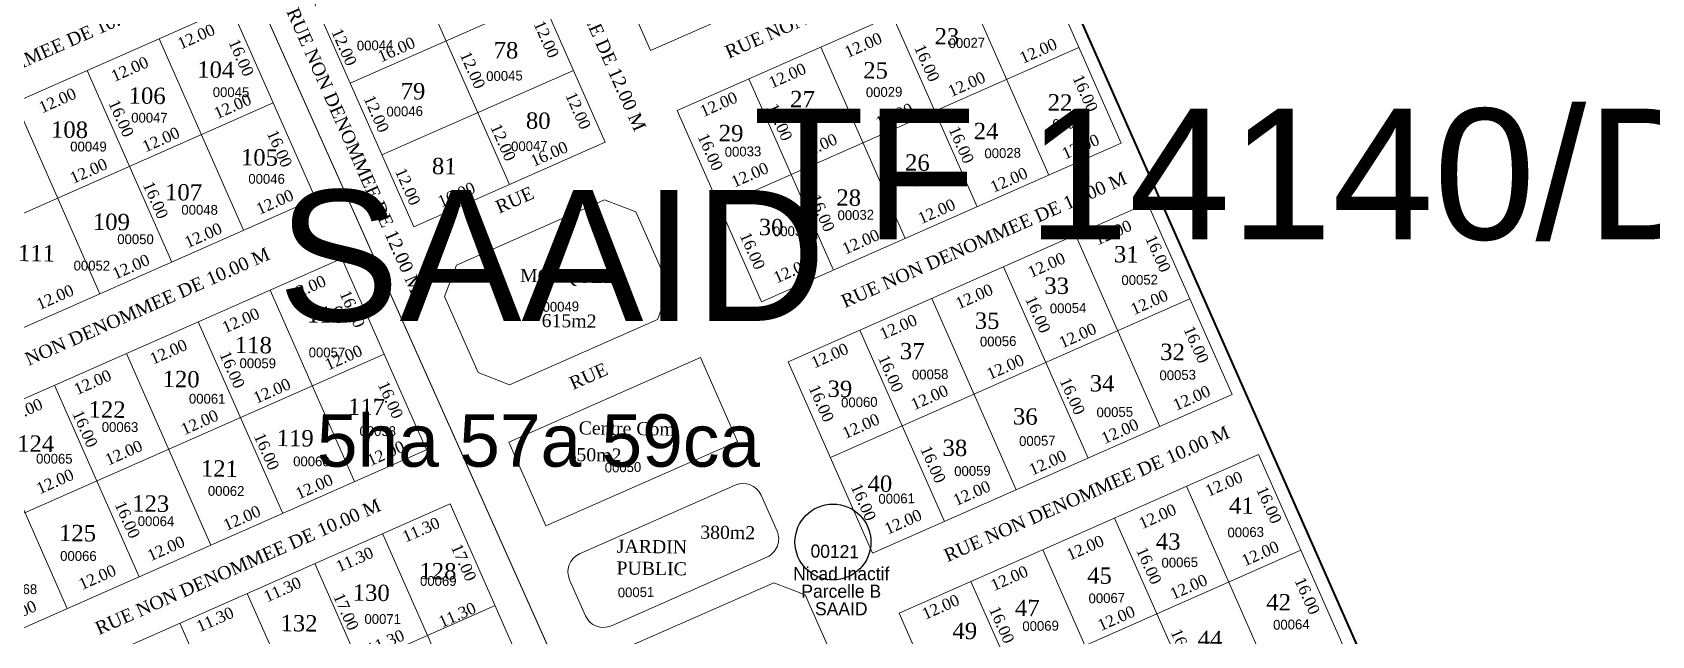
# Model space of a CAD drawing. Header units: metres. Extents: x 245225 to 248406, y 1633796 to 1637634.
# Drawn here: x 246342.5 to 246590, y 1637035.5 to 1637127.7 of the extents above; entities that cross this region are included whole.
import ezdxf
from ezdxf.enums import TextEntityAlignment as Align

# ---------------------------------------------------------------- set-up
doc = ezdxf.new("R2010")
doc.units = ezdxf.units.M
doc.header["$MEASUREMENT"] = 0
for name, color, linetype, lineweight in [('A immatriculer', 2, 'Continuous', 0), ('LIMITES TITRES FONCIERS', 7, 'Continuous', 0), ('Numéro Cadastral', 7, 'Continuous', 0)]:
    doc.layers.add(name, color=color, linetype=linetype, lineweight=lineweight)
doc.layers.add('historique_numero_parcelle', color=7, linetype='Continuous')
doc.layers.add('limites_sections', color=7, linetype='Continuous')
doc.layers.add('LIMITES_PARCELLES', color=7, linetype='Continuous', lineweight=0, true_color=0xffffff)
doc.styles.get("Standard").update_dxf_attribs({"font": 'txt.shx'})
doc.styles.add('Style-Arial', font='arial.ttf')
doc.styles.add('Style-FANCY', font='FANCY.shx')
doc.styles.add('Style-Times New Roman', font='times.ttf')

# ---------------------------------------------------------------- blocks, each defined once
blk = doc.blocks.new('*U578')
at = {"layer": 'A immatriculer', "color": 2, "linetype": 'Continuous', "lineweight": 0, "insert": (-0.333365, -1.916436, 0.10255), "char_height": 2, "attachment_point": 5, "line_spacing_factor": 0.804762, "style": 'Style-FANCY'}
blk.add_mtext('Nicad Inactif \\PParcelle B\\PSAAID', dxfattribs=at)
at = {"layer": 'Numéro Cadastral', "color": 3, "extrusion": (-0.067674, -0.021954, 0.997466), "style": 'Style-FANCY'}
blk.add_text('00121', height=2, rotation=71.147328, dxfattribs=at).set_placement((-4.386726, 0.034367, -0.001352), align=Align.MIDDLE_CENTER)

msp = doc.modelspace()

# ---------------------------------------------------------------- linework, layer by layer
at = {"layer": 'historique_numero_parcelle', "color": 1, "linetype": 'Continuous', "lineweight": 30}
msp.add_circle((246464.873459, 1637049.804233), 5.802988, dxfattribs=at)
at = {"layer": 'limites_parcelles', "color": 7, "linetype": 'Continuous', "lineweight": 0}
for p, q in [((246585.993977, 1636941.167004), (246463.895474, 1637217.687445)), ((246430.066957, 1637110.926046), (246396.136945, 1637187.768445)), ((246415.430309, 1637104.463187), (246381.500297, 1637181.305586)), ((246400.793662, 1637098.000328), (246366.863796, 1637174.842396)), ((246437.005155, 1637124.921096), (246424.079436, 1637154.194391)), ((246491.956618, 1637149.185093), (246437.005155, 1637124.921096)), ((246495.995905, 1637140.037189), (246441.044442, 1637115.773191)), ((246495.995905, 1637140.037189), (246508.921624, 1637110.763894)), ((246420.372667, 1637132.881018), (246391.099373, 1637119.955299)), ((246497.880103, 1637105.888474), (246484.954384, 1637135.161769)), ((246372.851316, 1637131.574052), (246306.984982, 1637102.490557)), ((246385.777035, 1637102.300757), (246372.851316, 1637131.574052)), ((246486.902618, 1637101.04133), (246473.976899, 1637130.314625)), ((246374.799549, 1637097.453613), (246361.873831, 1637126.726907)), ((246502.458765, 1637125.400541), (246447.507302, 1637101.136544)), ((246475.925132, 1637096.194185), (246462.999413, 1637125.46748)), ((246363.822064, 1637092.606468), (246350.896345, 1637121.879763)), ((246425.219812, 1637121.903532), (246395.946517, 1637108.977813)), ((246464.947647, 1637091.347041), (246452.021928, 1637120.620336)), ((246379.314176, 1637116.937405), (246313.449262, 1637087.854537)), ((246352.844578, 1637087.759323), (246339.918859, 1637117.032618)), ((246453.970161, 1637086.499896), (246441.044442, 1637115.773191)), ((246430.066957, 1637110.926046), (246400.793662, 1637098.000328)), ((246508.921624, 1637110.763894), (246453.970161, 1637086.499896)), ((246385.777035, 1637102.300757), (246319.911247, 1637073.217504)), ((246429.973123, 1637102.139442), (246407.350355, 1637092.150285)), ((246429.973123, 1637102.139442), (246434.766667, 1637100.282459)), ((246512.960911, 1637101.615989), (246458.009448, 1637077.351991)), ((246512.960911, 1637101.615989), (246525.88663, 1637072.342694)), ((246439.90868, 1637088.637177), (246434.766667, 1637100.282459)), ((246514.845109, 1637067.467275), (246501.91939, 1637096.74057)), ((246389.816322, 1637093.152852), (246323.950534, 1637064.069599)), ((246402.742041, 1637063.879558), (246389.816322, 1637093.152852)), ((246405.493372, 1637087.356741), (246407.350355, 1637092.150285)), ((246503.867624, 1637062.62013), (246490.941905, 1637091.893425)), ((246391.764555, 1637059.032413), (246378.838837, 1637088.305708)), ((246439.90868, 1637088.637177), (246438.051697, 1637083.843633)), ((246410.635385, 1637075.711458), (246405.493372, 1637087.356741)), ((246519.423771, 1637086.979342), (246464.472307, 1637062.715344)), ((246492.890138, 1637057.772986), (246479.964419, 1637087.046281)), ((246380.78707, 1637054.185268), (246367.861351, 1637083.458563)), ((246438.051697, 1637083.843633), (246415.428929, 1637073.854475)), ((246481.912652, 1637052.925841), (246468.986934, 1637082.199136)), ((246396.279182, 1637078.516205), (246330.414268, 1637049.433338)), ((246369.809584, 1637049.338124), (246356.883865, 1637078.611419)), ((246444.60839, 1637077.99359), (246415.335095, 1637065.067871)), ((246450.263392, 1637065.186523), (246444.60839, 1637077.99359)), ((246470.935167, 1637048.078697), (246458.009448, 1637077.351991)), ((246358.832099, 1637044.490979), (246345.90638, 1637073.764274)), ((246415.428929, 1637073.854475), (246410.635385, 1637075.711458)), ((246525.88663, 1637072.342694), (246470.935167, 1637048.078697)), ((246347.854613, 1637039.643835), (246334.928894, 1637068.91713)), ((246402.742041, 1637063.879558), (246336.876253, 1637034.796304)), ((246420.990097, 1637052.260804), (246415.335095, 1637065.067871)), ((246450.263392, 1637065.186523), (246420.990097, 1637052.260804)), ((246529.925917, 1637063.19479), (246474.974454, 1637038.930792)), ((246529.925917, 1637063.19479), (246542.851636, 1637033.921495)), ((246449.942616, 1637058.486004), (246426.158042, 1637047.983848)), ((246456.322324, 1637051.464666), (246453.898751, 1637056.953409)), ((246531.810115, 1637029.046075), (246518.884396, 1637058.31937)), ((246406.377399, 1637055.646443), (246340.512486, 1637026.563576)), ((246420.110976, 1637024.543568), (246406.377399, 1637055.646443)), ((246409.773843, 1637019.979173), (246396.040267, 1637051.082049)), ((246520.83263, 1637024.198931), (246507.906911, 1637053.472226)), ((246509.855144, 1637019.351786), (246496.929425, 1637048.625081)), ((246399.436711, 1637015.414779), (246385.703135, 1637046.517654)), ((246454.789752, 1637047.508515), (246431.005144, 1637037.006344)), ((246536.388777, 1637048.558142), (246481.437313, 1637024.294144)), ((246427.049029, 1637038.538948), (246424.625456, 1637044.02769)), ((246498.877658, 1637014.504642), (246485.95194, 1637043.777936)), ((246389.099579, 1637010.850384), (246375.366003, 1637041.95326)), ((246455.810839, 1637043.586793), (246433.215514, 1637033.609754)), ((246455.810839, 1637043.586793), (246460.624164, 1637041.722148)), ((246466.164046, 1637029.175796), (246460.624164, 1637041.722148)), ((246413.244187, 1637040.095005), (246361.558526, 1637017.273033)), ((246487.900173, 1637009.657497), (246474.974454, 1637038.930792)), ((246378.762447, 1637006.28599), (246365.02887, 1637037.388866))]:
    msp.add_line(p, q, dxfattribs=at)
at = {"layer": 'limites_parcelles', "color": 7, "linetype": 'Continuous', "lineweight": 30, "flags": 128}
msp.add_lwpolyline([(246463.895474, 1637217.687445), (246676.496532, 1637311.561873), (246754.429143, 1637135.064868), (246612.650598, 1636937.350452), (246585.993692, 1636941.166878), (246463.895474, 1637217.687445)], close=True, dxfattribs=at)
at = {"layer": 'limites_parcelles', "color": 7, "linetype": 'Continuous', "lineweight": 40, "flags": 128}
msp.add_lwpolyline([(246161.205481, 1637084.042071), (246176.661065, 1637048.487577), (246220.89852, 1637068.17166), (246228.059979, 1637054.13303), (246235.111286, 1637058.787949), (246442.643876, 1636961.700219), (246585.993977, 1636941.167004), (246463.900206, 1637217.689534), (246161.205481, 1637084.042071)], close=True, dxfattribs=at)
at = {"layer": 'limites_parcelles', "color": 7, "linetype": 'Continuous', "lineweight": 0, "extrusion": (0, 0, -1)}
for centre, start, end in [((-246451.15438, 1637055.741623), 66.175988, 156.175988), ((-246453.577952, 1637050.25288), 156.175988, 246.175988), ((-246427.369828, 1637045.239477), 336.175988, 66.175988), ((-246429.7934, 1637039.750734), 246.175988, 336.175988)]:
    msp.add_arc(centre, 3, start, end, dxfattribs=at)
at = {"layer": 'limites_sections', "lineweight": 13}
msp.add_line((246454.308, 1636960.02), (246354.338219, 1637183.769228), dxfattribs=at)
at = {"layer": 'limites_sections', "lineweight": 13, "flags": 128}
msp.add_lwpolyline([(246030.023, 1636685.769), (245957.845, 1636823.563), (245896.711, 1636918.316), (245873.298, 1636959.841), (245897.722, 1636971.857), (245806.576, 1637211.153), (245953.867, 1637267.134), (246051.979, 1637305.254), (246249.188409, 1637387.839947), (246328.763496, 1637172.004743), (246354.383, 1637183.669), (246454.308, 1636960.02), (246454.308, 1636960.02), (246507.829, 1636952.358), (246491.152, 1636841.051), (246406.082, 1636907.201), (246329.51, 1636911.002), (246256.395, 1636887.255), (246213.901, 1636838.511), (246204.527, 1636787.268), (246222.025, 1636721.652), (246223.275, 1636626.665)], dxfattribs=at)

# ---------------------------------------------------------------- block references
at = {"layer": 'A immatriculer', "color": 2, "linetype": 'Continuous', "lineweight": 0}
msp.add_blockref('*U578', (246466.4744, 1637044.18475, -0.10255), dxfattribs=at)

# ---------------------------------------------------------------- texts
at = {"layer": 'historique_numero_parcelle', "color": 3, "style": 'Style-FANCY'}
for s, rotation, p in [('00044', 1.129607, (246394.894953, 1637125.731236)), ('00044', 1.129607, (246394.894953, 1637125.731236)), ('00027', 1.129607, (246485.338033, 1637126.104818)), ('00027', 1.129607, (246485.338033, 1637126.104818)), ('00045', 1.129607, (246414.663261, 1637121.067441)), ('00045', 1.129607, (246414.663261, 1637121.067441)), ('00045', 359.8677, (246372.871909, 1637118.570897, 0.00005)), ('00029', 1.129607, (246472.68775, 1637118.598613)), ('00029', 1.129607, (246472.68775, 1637118.598613)), ('00047', 359.8677, (246360.410193, 1637114.671062, 0.00005)), ('00046', 1.129607, (246399.415327, 1637115.645223)), ('00046', 1.129607, (246399.415327, 1637115.645223)), ('00031', 1.129607, (246461.609281, 1637114.79254)), ('00031', 1.129607, (246461.609281, 1637114.79254)), ('00026', 1.129607, (246501.213077, 1637113.75219)), ('00026', 1.129607, (246501.213077, 1637113.75219)), ('00049', 359.8677, (246351.091142, 1637110.258406, 0.00005)), ('00047', 1.129607, (246418.469761, 1637110.328068)), ('00047', 1.129607, (246418.469761, 1637110.328068)), ('00033', 1.129607, (246451.12072, 1637109.49886)), ('00033', 1.129607, (246451.12072, 1637109.49886)), ('00028', 1.129607, (246490.810281, 1637109.261782)), ('00028', 1.129607, (246490.810281, 1637109.261782)), ('00046', 359.8677, (246378.312245, 1637105.316242, 0.00005)), ('00030', 1.129607, (246479.684344, 1637104.957846)), ('00030', 1.129607, (246479.684344, 1637104.957846)), ('00048', 359.8677, (246368.076627, 1637100.587515, 0.00005)), ('00032', 1.129607, (246468.364162, 1637099.795667)), ('00034', 1.129607, (246458.492994, 1637097.329489)), ('00034', 1.129607, (246458.492994, 1637097.329489)), ('00050', 359.8677, (246358.281403, 1637096.096894, 0.00005)), ('00052', 359.8677, (246351.607784, 1637092.055852, 0.00005)), ('00052', 1.129607, (246511.748627, 1637089.877093)), ('00049', 1.129607, (246423.278946, 1637085.784689)), ('00049', 1.129607, (246423.278946, 1637085.784689)), ('00054', 1.129607, (246500.802538, 1637085.554052)), ('00056', 1.129607, (246490.119913, 1637080.481212)), ('00056', 1.129607, (246490.119913, 1637080.481212)), ('00057', 359.8677, (246387.533526, 1637078.779497, 0.00005)), ('00059', 359.8677, (246376.964802, 1637077.128609, 0.00005)), ('00058', 1.129607, (246479.727706, 1637075.422425)), ('00058', 1.129607, (246479.727706, 1637075.422425)), ('00053', 1.129607, (246517.561101, 1637075.324258)), ('00061', 359.8677, (246369.233811, 1637071.704504, 0.00005)), ('00060', 1.129607, (246468.902576, 1637071.174756)), ('00060', 1.129607, (246468.902576, 1637071.174756)), ('00055', 1.129607, (246507.944123, 1637069.661199)), ('00055', 1.129607, (246507.944123, 1637069.661199)), ('00063', 359.8677, (246355.908517, 1637067.378121, 0.00005)), ('00058', 359.8677, (246395.295275, 1637066.758663, 0.00005)), ('00057', 1.129607, (246496.105023, 1637065.267975)), ('00057', 1.129607, (246496.105023, 1637065.267975)), ('00065', 359.8677, (246345.868949, 1637062.534754, 0.00005)), ('00060', 359.8677, (246385.162238, 1637062.128969, 0.00005)), ('00050', 1.129607, (246432.77694, 1637061.228122)), ('00050', 1.129607, (246432.77694, 1637061.228122)), ('00059', 1.129607, (246486.194664, 1637060.672095)), ('00062', 359.8677, (246372.130161, 1637057.606979, 0.00005)), ('00061', 1.129607, (246474.602876, 1637056.441753)), ('00064', 359.8677, (246361.408694, 1637052.980665, 0.00005)), ('00063', 1.129607, (246527.954325, 1637051.298611)), ('00066', 359.8677, (246349.549299, 1637047.665254, 0.00005)), ('00065', 1.129607, (246517.874945, 1637046.682058)), ('00069', 359.8677, (246404.551278, 1637043.849848, 0.00005)), ('00068', 359.8677, (246340.459713, 1637042.59427, 0.00005)), ('00051', 1.129607, (246434.773644, 1637042.124559)), ('00051', 1.129607, (246434.773644, 1637042.124559)), ('00067', 1.129607, (246506.725497, 1637041.231134)), ('00071', 359.8677, (246396.058227, 1637038.029453, 0.00005)), ('00069', 1.129607, (246496.607569, 1637036.974376)), ('00064', 1.129607, (246534.92811, 1637037.188059)), ('00064', 1.129607, (246534.92811, 1637037.188059))]:
    msp.add_text(s, height=1.499994, rotation=rotation, dxfattribs=at).set_placement(p, align=Align.MIDDLE_CENTER)
at = {"layer": 'LIMITES TITRES FONCIERS', "color": 1, "linetype": 'Continuous', "lineweight": 0, "style": 'Style-Arial'}
msp.add_text('TF 14140/DP', height=20, dxfattribs=at).set_placement((246452.654919, 1637116.051884), align=Align.TOP_LEFT)
at = {"layer": 'limites_parcelles', "color": 7, "linetype": 'Continuous', "lineweight": 0, "style": 'Style-Times New Roman'}
for s, rotation, p in [('12.00', 23.824012, (246367.898212, 1637126.281421)), ('12.00', 293.824012, (246389.372233, 1637125.126573)), ('12.00', 293.824012, (246420.279106, 1637126.333955)), ('16.00', 293.824012, (246373.654477, 1637123.518855)), ('16.00', 23.824012, (246398.504958, 1637124.307152)), ('12.00', 23.824012, (246469.842089, 1637124.97905)), ('16.00', 293.824012, (246478.441467, 1637122.693303)), ('12.00', 23.824012, (246496.600686, 1637124.093809)), ('12.00', 23.824012, (246357.747372, 1637121.316057)), ('12.00', 293.824012, (246409.01418, 1637121.613799)), ('12.00', 23.824012, (246458.244882, 1637120.323694)), ('12.00', 23.824012, (246485.650479, 1637119.002425)), ('16.00', 293.824012, (246502.645067, 1637118.076852)), ('12.00', 23.824012, (246346.6975, 1637116.515914)), ('12.00', 23.824012, (246373.456097, 1637115.630672)), ('12.00', 293.824012, (246394.31025, 1637114.929933)), ('12.00', 293.824012, (246425.144836, 1637115.410072)), ('12.00', 23.824012, (246447.749714, 1637115.92847)), ('16.00', 293.824012, (246355.296878, 1637114.230166)), ('16.00', 293.824012, (246455.946751, 1637113.658296)), ('12.00', 23.824012, (246474.600607, 1637114.202281)), ('12.00', 23.824012, (246362.505889, 1637110.539288)), ('12.00', 293.824012, (246413.672125, 1637110.555249)), ('16.00', 293.824012, (246483.707439, 1637110.193544)), ('16.00', 293.824012, (246379.500478, 1637109.613715)), ('16.00', 23.824012, (246421.842679, 1637108.337216)), ('16.00', 23.824012, (246421.842679, 1637108.337216)), ('16.00', 293.824012, (246445.344153, 1637109.092497)), ('12.00', 23.824012, (246463.003399, 1637109.546925)), ('12.00', 23.824012, (246503.063546, 1637109.457162)), ('12.00', 23.824012, (246351.456018, 1637105.739144)), ('12.00', 293.824012, (246399.104569, 1637103.80083)), ('12.00', 23.824012, (246452.508232, 1637105.1517)), ('12.00', 23.824012, (246492.113338, 1637104.365777)), ('16.00', 293.824012, (246360.56285, 1637101.730407)), ('12.00', 23.824012, (246379.918956, 1637100.994025)), ('16.00', 23.824012, (246407.682633, 1637102.123179)), ('16.00', 293.824012, (246462.420411, 1637099.757654)), ('12.00', 23.824012, (246481.063466, 1637099.565634)), ('12.00', 23.824012, (246368.968749, 1637095.902641)), ('12.00', 23.824012, (246508.007807, 1637096.323359)), ('16.00', 293.824012, (246451.781802, 1637093.977856)), ('12.00', 23.824012, (246469.466259, 1637094.910278)), ('16.00', 293.824012, (246513.764072, 1637093.560792)), ('12.00', 23.824012, (246357.918877, 1637091.102497)), ('12.00', 23.824012, (246458.971091, 1637090.515053)), ('12.00', 23.824012, (246497.856967, 1637091.357995)), ('12.00', 23.824012, (246346.32167, 1637086.447141)), ('12.00', 23.824012, (246384.863218, 1637087.860222)), ('16.00', 293.824012, (246390.619483, 1637085.097655)), ('12.00', 23.824012, (246486.807095, 1637086.557851)), ('12.00', 23.824012, (246513.565692, 1637085.67261)), ('16.00', 293.824012, (246495.406473, 1637084.272103)), ('12.00', 23.824012, (246374.712378, 1637082.894858)), ('12.00', 23.824012, (246475.209888, 1637081.902495)), ('12.00', 23.824012, (246502.615485, 1637080.581225)), ('12.00', 23.824012, (246363.662506, 1637078.094714)), ('16.00', 293.824012, (246519.610073, 1637079.655653)), ('16.00', 293.824012, (246372.261884, 1637075.808966)), ('12.00', 23.824012, (246390.421103, 1637077.209473)), ('12.00', 23.824012, (246464.71472, 1637077.50727)), ('16.00', 293.824012, (246472.911757, 1637075.237096)), ('12.00', 23.824012, (246491.565613, 1637075.781082)), ('12.00', 23.824012, (246352.065298, 1637073.439358)), ('12.00', 23.824012, (246379.470895, 1637072.118089)), ('16.00', 293.824012, (246396.465483, 1637071.192516)), ('16.00', 293.824012, (246462.309159, 1637070.671297)), ('12.00', 23.824012, (246479.968405, 1637071.125725)), ('16.00', 293.824012, (246500.672445, 1637071.772344)), ('12.00', 23.824012, (246520.028552, 1637071.035962)), ('12.00', 23.824012, (246341.570131, 1637069.044134)), ('16.00', 293.824012, (246349.767168, 1637066.77396)), ('12.00', 23.824012, (246368.421024, 1637067.317945)), ('12.00', 23.824012, (246469.473238, 1637066.730501)), ('12.00', 23.824012, (246509.078344, 1637065.944578)), ('16.00', 293.824012, (246377.527856, 1637063.309207)), ('12.00', 23.824012, (246356.823816, 1637062.662589)), ('12.00', 23.824012, (246396.883962, 1637062.572825)), ('16.00', 293.824012, (246479.385416, 1637061.336454)), ('12.00', 23.824012, (246498.028472, 1637061.144434)), ('12.00', 23.824012, (246346.328648, 1637058.267364)), ('12.00', 23.824012, (246385.933755, 1637057.481441)), ('16.00', 293.824012, (246468.746808, 1637055.556657)), ('12.00', 23.824012, (246486.431265, 1637056.489078)), ('12.00', 23.824012, (246524.972813, 1637057.902159)), ('16.00', 293.824012, (246530.729078, 1637055.139592)), ('16.00', 293.824012, (246356.240827, 1637052.873318)), ('12.00', 23.824012, (246374.883883, 1637052.681297)), ('11.30', 23.824012, (246402.26389, 1637050.892054)), ('12.00', 23.824012, (246475.936097, 1637052.093853)), ('12.00', 23.824012, (246514.821973, 1637052.936795)), ('12.00', 23.824012, (246363.286676, 1637048.025941)), ('11.30', 23.824012, (246392.118643, 1637046.343971)), ('17.00', 293.824012, (246407.654812, 1637046.337089)), ('12.00', 23.824012, (246503.772101, 1637048.136651)), ('16.00', 293.824012, (246512.371479, 1637045.850903)), ('12.00', 23.824012, (246530.530698, 1637047.25141)), ('12.00', 23.824012, (246352.791508, 1637043.630717)), ('12.00', 23.824012, (246492.174894, 1637043.481295)), ('11.30', 23.824012, (246381.071534, 1637041.749967)), ('12.00', 23.824012, (246519.58049, 1637042.160026)), ('16.00', 293.824012, (246536.575079, 1637041.234453)), ('17.00', 293.824012, (246389.662252, 1637038.818143)), ('12.00', 23.824012, (246481.679726, 1637039.086071)), ('12.00', 23.824012, (246340.63407, 1637038.158161)), ('11.30', 23.824012, (246370.779976, 1637037.177988)), ('11.30', 23.824012, (246407.790038, 1637037.873483)), ('16.00', 293.824012, (246489.876763, 1637036.815897)), ('12.00', 23.824012, (246508.530619, 1637037.359882)), ('11.30', 23.824012, (246396.852183, 1637033.703716)), ('16.00', 293.824012, (246517.637451, 1637033.351145))]:
    msp.add_text(s, height=1.75, rotation=rotation, dxfattribs=at).set_placement(p, align=Align.CENTER)
at = {"layer": 'limites_parcelles', "color": 7, "linetype": 'Continuous', "lineweight": 0, "style": 'Style-Arial'}
msp.add_text('SAAID', height=20, dxfattribs=at).set_placement((246380.008973, 1637103.602554), align=Align.TOP_LEFT)
at = {"layer": 'limites_parcelles', "color": 7, "linetype": 'Continuous', "lineweight": 30, "style": 'Style-Arial'}
msp.add_text('5ha 57a 59ca', height=8, dxfattribs=at).set_placement((246385.999244, 1637069.315796), align=Align.TOP_LEFT)
at = {"layer": 'limites_parcelles', "color": 7, "linetype": 'Continuous', "lineweight": 0, "line_spacing_factor": 0.72}
for s, insert, char_height, attachment_point, rotation in [('\\fTimes New Roman|b0|i0|c00|p23;RUE NON DENOMMEE DE 12.00 M', (246424.980672, 1637134.03333), 2, 8, 293.824038), ('\\fTimes New Roman|b0|i0|c00|p23;RUE NON DENOMMEE DE 10.00 M', (246470.603724, 1637133.198159), 2, 8, 23.824038), ('\\fTimes New Roman|b0|i0|c00|p23;RUE NON DENOMMEE DE 10.00 M', (246340.424558, 1637121.924138), 2, 8, 23.824038), ('\\fTimes New Roman|b0|i0|c00|p23;RUE NON DENOMMEE DE 12.00 M', (246390.823996, 1637109.245251), 2, 8, 293.824038), ('\\fTimes New Roman|b0|i0|c00|p23;23', (246482.292927, 1637127.098357), 2.5, 5, 359.23209883), ('\\fTimes New Roman|b0|i0|c00|p23;78', (246414.898538, 1637124.976352), 2.5, 5, 359.23209883), ('\\fTimes New Roman|b0|i0|c00|p23;104', (246370.542609, 1637122.004201), 2.5, 5, 359.23209883), ('\\fTimes New Roman|b0|i0|c00|p23;25', (246471.384177, 1637121.888559), 2.5, 5, 359.23209883), ('\\fTimes New Roman|b0|i0|c00|p23;106', (246360.061953, 1637118.024669), 2.5, 5, 359.23209883), ('\\fTimes New Roman|b0|i0|c00|p23;79', (246400.682819, 1637118.71221), 2.5, 5, 359.23209883), ('\\fTimes New Roman|b0|i0|c00|p23;27', (246460.212062, 1637117.5023), 2.5, 5, 359.23209883), ('\\fTimes New Roman|b0|i0|c00|p23;22', (246499.58216, 1637116.999559), 2.5, 5, 359.23209883), ('\\fTimes New Roman|b0|i0|c00|p23;80', (246419.830581, 1637114.202209), 2.5, 5, 359.23209883), ('\\fTimes New Roman|b0|i0|c00|p23;108', (246348.192964, 1637112.827742), 2.5, 5, 359.23209883), ('\\fTimes New Roman|b0|i0|c00|p23;29', (246449.303311, 1637112.292502), 2.5, 5, 359.23209883), ('\\fTimes New Roman|b0|i0|c00|p23;24', (246488.272921, 1637112.619132), 2.5, 5, 359.23209883), ('\\fTimes New Roman|b0|i0|c00|p23;105', (246377.22293, 1637108.59329), 2.5, 5, 359.23209883), ('\\fTimes New Roman|b0|i0|c00|p23;81', (246405.468483, 1637107.253361), 2.5, 5, 359.23209883), ('\\fTimes New Roman|b0|i0|c00|p23;26', (246477.780942, 1637107.794781), 2.5, 5, 359.23209883), ('\\fTimes New Roman|b0|i0|c00|p23;RUE NON DENOMMEE DE 10.00 M', (246488.368114, 1637095.086147), 2, 8, 23.824038), ('\\fTimes New Roman|b0|i0|c00|p23;107', (246365.626401, 1637103.251384), 2.5, 5, 359.23209883), ('\\fTimes New Roman|b0|i0|c00|p23;RUE', (246416.63977, 1637101.173254), 2, 8, 23.824038), ('\\fTimes New Roman|b0|i0|c00|p23;28', (246467.281881, 1637102.442158), 2.5, 5, 359.23209883), ('\\fTimes New Roman|b0|i0|c00|p23;109', (246354.589676, 1637098.72997), 2.5, 5, 359.23209883), ('\\fTimes New Roman|b0|i0|c00|p23;30', (246455.422095, 1637097.931776), 2.5, 5, 359.23209883), ('\\fTimes New Roman|b0|i0|c00|p23;RUE NON DENOMMEE DE 10.00 M', (246357.389564, 1637083.502939), 2, 8, 23.824038), ('\\fTimes New Roman|b0|i0|c00|p23;111', (246343.138074, 1637093.964412), 2.5, 5, 359.23209883), ('\\fTimes New Roman|b0|i0|c00|p23;31', (246509.698127, 1637093.770937), 2.5, 5, 359.23209883), ('\\fTimes New Roman|b0|i0|c00|p23;33', (246499.069252, 1637088.969389), 2.5, 5, 359.23209883), ('\\fTimes New Roman|b0|i0|c00|p23;116', (246387.328135, 1637084.561778), 2.5, 5, 359.23209883), ('\\fTimes New Roman|b0|i0|c00|p23;35', (246488.433014, 1637083.618605), 2.5, 5, 359.23209883), ('\\fTimes New Roman|b0|i0|c00|p23;118', (246376.28957, 1637079.903055), 2.5, 5, 359.23209883), ('\\fTimes New Roman|b0|i0|c00|p23;37', (246476.982865, 1637078.961405), 2.5, 5, 359.23209883), ('\\fTimes New Roman|b0|i0|c00|p23;32', (246516.769734, 1637078.844111), 2.5, 5, 359.23209883), ('\\fTimes New Roman|b0|i0|c00|p23;120', (246365.243643, 1637074.695096), 2.5, 5, 359.23209883), ('\\fTimes New Roman|b0|i0|c00|p23;RUE', (246427.925832, 1637074.226836), 2, 8, 23.824038), ('\\fTimes New Roman|b0|i0|c00|p23;39', (246465.929576, 1637073.20421), 2.5, 5, 359.23209883), ('\\fTimes New Roman|b0|i0|c00|p23;34', (246506.003681, 1637074.044401), 2.5, 5, 359.23209883), ('\\fTimes New Roman|b0|i0|c00|p23;122', (246353.931004, 1637070.061015), 2.5, 5, 359.23209883), ('\\fTimes New Roman|b0|i0|c00|p23;117', (246393.58767, 1637070.465845), 2.5, 5, 359.23209883), ('\\fTimes New Roman|b0|i0|c00|p23;36', (246494.27371, 1637068.982945), 2.5, 5, 359.23209883), ('\\fTimes New Roman|b0|i0|c00|p23;124', (246343.022254, 1637064.851218), 2.5, 5, 359.23209883), ('\\fTimes New Roman|b0|i0|c00|p23;119', (246382.684441, 1637065.667974), 2.5, 5, 359.23209883), ('\\fTimes New Roman|b0|i0|c00|p23;RUE NON DENOMMEE DE 10.00 M', (246504.063335, 1637056.228933), 2, 8, 23.824038), ('\\fTimes New Roman|b0|i0|c00|p23;38', (246483.507658, 1637064.183236), 2.5, 5, 359.23209883), ('\\fTimes New Roman|b0|i0|c00|p23;121', (246371.097502, 1637061.041564), 2.5, 5, 359.23209883), ('\\fTimes New Roman|b0|i0|c00|p23;40', (246472.046519, 1637058.706175), 2.5, 5, 359.23209883), ('\\fTimes New Roman|b0|i0|c00|p23;RUE NON DENOMMEE DE 10.00 M', (246374.35457, 1637045.081739), 2, 8, 23.824038), ('\\fTimes New Roman|b0|i0|c00|p23;123', (246360.598161, 1637055.667977), 2.5, 5, 359.23209883), ('\\fTimes New Roman|b0|i0|c00|p23;41', (246527.294113, 1637055.377283), 2.5, 5, 359.23209883), ('\\fTimes New Roman|b0|i0|c00|p23;125', (246349.424259, 1637051.148402), 2.5, 5, 359.23209883), ('\\fTimes New Roman|b0|i0|c00|p23;43', (246516.107047, 1637049.87558), 2.5, 5, 359.23209883), ('\\fTimes New Roman|b0|i0|c00|p23;128', (246404.501248, 1637045.327409), 2.5, 5, 359.23209883), ('\\fTimes New Roman|b0|i0|c00|p23;45', (246505.609827, 1637044.660266), 2.5, 5, 359.23209883), ('\\fTimes New Roman|b0|i0|c00|p23;130', (246394.304167, 1637042.032157), 2.5, 5, 359.23209883), ('\\fTimes New Roman|b0|i0|c00|p23;42', (246532.995791, 1637040.606153), 2.5, 5, 359.23209883), ('\\fTimes New Roman|b0|i0|c00|p23;132', (246383.265601, 1637037.373434), 2.5, 5, 359.23209883), ('\\fTimes New Roman|b0|i0|c00|p23;47', (246494.567527, 1637039.722932), 2.5, 5, 359.23209883), ('\\fTimes New Roman|b0|i0|c00|p23;49', (246485.019988, 1637036.204962), 2.5, 5, 359.23209883), ('\\fTimes New Roman|b0|i0|c00|p23;44', (246522.49305, 1637034.978912), 2.5, 5, 359.23209883)]:
    msp.add_mtext(s, dxfattribs=dict(at, insert=insert, char_height=char_height, attachment_point=attachment_point, rotation=rotation))
at = {"layer": 'limites_parcelles', "color": 7, "linetype": 'Continuous', "lineweight": 0, "char_height": 2, "attachment_point": 5, "rotation": 359.23209883}
for s, insert in [('\\fTimes New Roman|b0|i0|c00|p23;MOSQUEE', (246424.343538, 1637090.216563)), ('\\fTimes New Roman|b0|i0|c00|p23;615m2', (246424.542846, 1637083.603413)), ('\\fTimes New Roman|b0|i0|c00|p23;Centre Com.', (246433.72935, 1637067.139758)), ('\\fTimes New Roman|b0|i0|c00|p23;450m2', (246428.356147, 1637063.123136)), ('\\fTimes New Roman|b0|i0|c00|p23;380m2', (246448.788839, 1637051.252016)), ('\\fTimes New Roman|b0|i0|c00|p23;JARDIN \\PPUBLIC', (246437.181955, 1637047.421964))]:
    msp.add_mtext(s, dxfattribs=dict(at, insert=insert))

doc.saveas('drawing.dxf')
